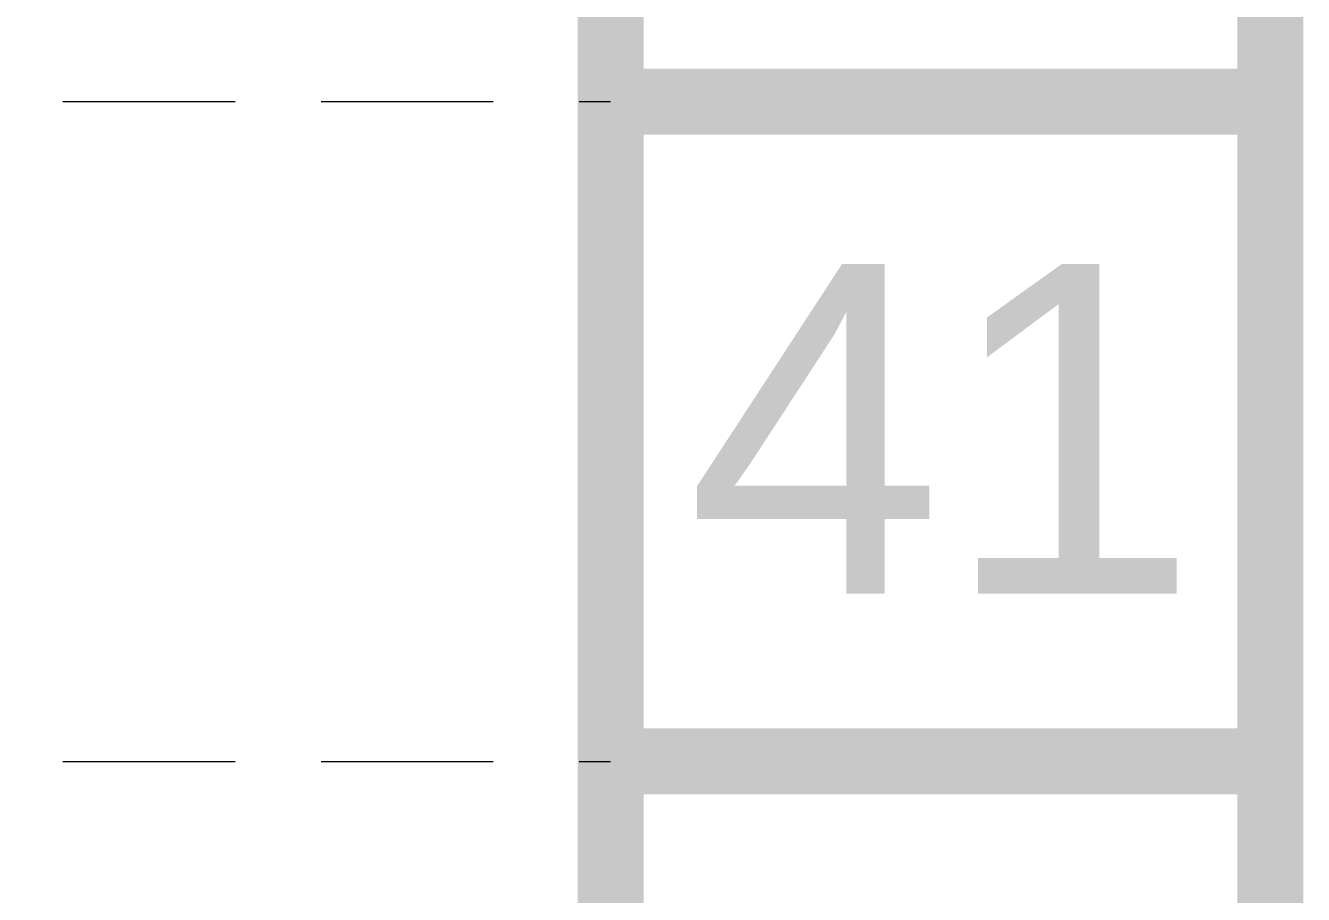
# Model space of a CAD drawing. Extents: x 2509062 to 2510599, y 7103311 to 7105769.
# Drawn here: x 2510525 to 2510599.3, y 7104148.8 to 7104199.3 of the extents above; entities that cross this region are included whole.
import ezdxf
from ezdxf.enums import TextEntityAlignment as Align

# ---------------------------------------------------------------- set-up
doc = ezdxf.new("R2010")
doc.units = 0
doc.header["$LTSCALE"] = 40
doc.header["$MEASUREMENT"] = 0
doc.linetypes.add('DASHED', pattern=[0.75, 0.5, -0.25])
doc.linetypes.add('HIDDEN', pattern=[0.375, 0.25, -0.125])
doc.layers.add('BASE', color=7, linetype='Continuous')
doc.layers.add('GRID', color=254, linetype='DASHED')
doc.styles.get("Standard").update_dxf_attribs({"font": 'ARIAL.TTF'})

msp = doc.modelspace()

# ---------------------------------------------------------------- linework, layer by layer
at = {"layer": 'BASE', "const_width": 3.834}
for points in [[(2510597.344, 7103313.156), (2510597.344, 7105766.734), (2509063.858, 7105766.734), (2509063.858, 7103313.156)], [(2510559.007, 7103351.493), (2510559.007, 7105728.397), (2509102.195, 7105728.397), (2509102.195, 7103351.493)]]:
    msp.add_lwpolyline(points, close=True, dxfattribs=at)
for points in [[(2510597.344, 7104194.911), (2510559.007, 7104194.911)], [(2510597.344, 7104156.574), (2510559.007, 7104156.574)]]:
    msp.add_lwpolyline(points, dxfattribs=at)
at = {"layer": 'GRID', "color": 252, "linetype": 'HIDDEN', "lineweight": 0}
for p, q in [((2509102.195, 7104194.911), (2510559.007, 7104194.911)), ((2509102.195, 7104156.574), (2510559.007, 7104156.574))]:
    msp.add_line(p, q, dxfattribs=at)

# ---------------------------------------------------------------- texts
at = {"layer": 'BASE'}
msp.add_text('41', height=19.1686, dxfattribs=at).set_placement((2510578.306, 7104175.896), align=Align.MIDDLE_CENTER)

doc.saveas('drawing.dxf')
